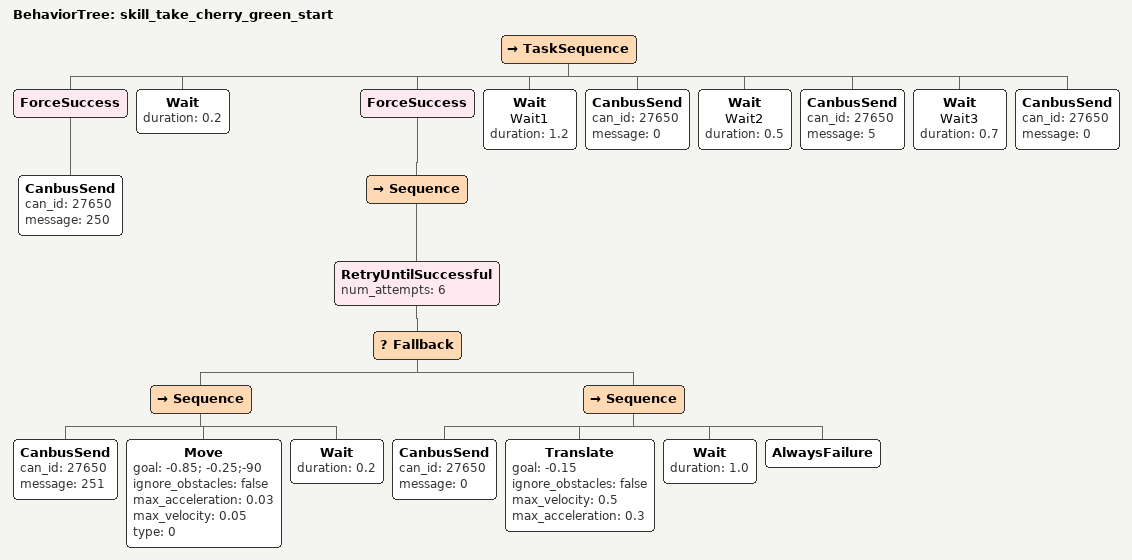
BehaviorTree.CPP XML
<?xml version="1.0" encoding="UTF-8"?>
<root BTCPP_format="4">
  <BehaviorTree ID="skill_take_cherry_green_start">
    <TaskSequence>
      <ForceSuccess>
        <CanbusSend can_id="27650"
                    message="250"/>
      </ForceSuccess>
      <Wait duration="0.2"/>
      <ForceSuccess>
        <Sequence>
          <RetryUntilSuccessful num_attempts="6">
            <Fallback>
              <Sequence>
                <CanbusSend can_id="27650"
                            message="251"/>
                <Move goal="-0.85; -0.25;-90"
                      ignore_obstacles="false"
                      max_acceleration="0.03"
                      max_velocity="0.05"
                      type="0"/>
                <Wait duration="0.2"/>
              </Sequence>
              <Sequence>
                <CanbusSend can_id="27650"
                            message="0"/>
                <Translate goal="-0.15"
                           ignore_obstacles="false"
                           max_velocity="0.5"
                           max_acceleration="0.3"/>
                <Wait duration="1.0"/>
                <AlwaysFailure/>
              </Sequence>
            </Fallback>
          </RetryUntilSuccessful>
        </Sequence>
      </ForceSuccess>
      <Wait name="Wait1"
            duration="1.2"/>
      <CanbusSend can_id="27650"
                  message="0"/>
      <Wait name="Wait2"
            duration="0.5"/>
      <CanbusSend can_id="27650"
                  message="5"/>
      <Wait name="Wait3"
            duration="0.7"/>
      <CanbusSend can_id="27650"
                  message="0"/>
    </TaskSequence>
  </BehaviorTree>

</root>
